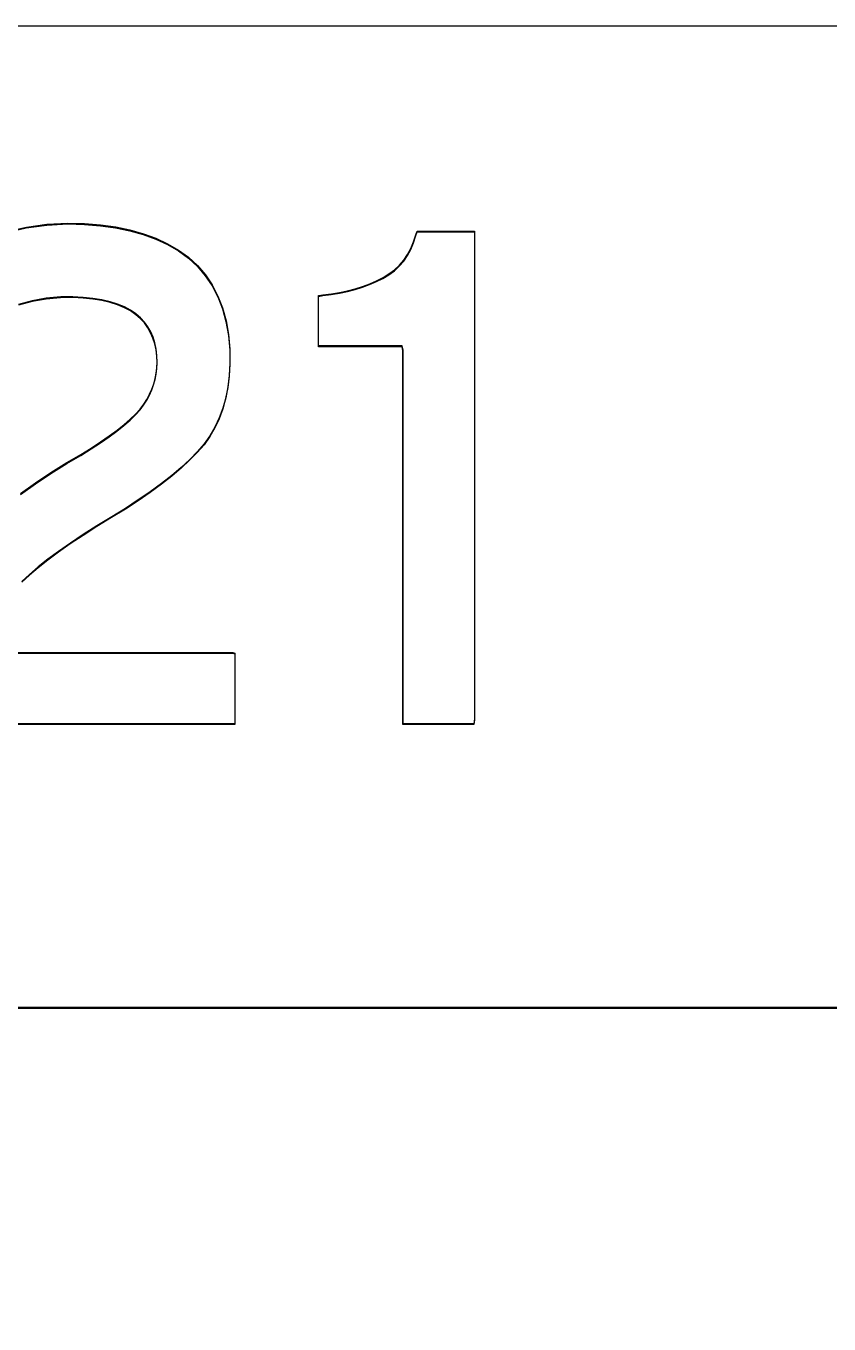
# Model space of a CAD drawing. Extents: x 1 to 47.7, y 0.2 to 35.
# Drawn here: x 41.1997 to 41.3264, y 12.1399 to 12.3447 of the extents above; entities that cross this region are included whole.
import ezdxf

# ---------------------------------------------------------------- set-up
doc = ezdxf.new("R2010")
doc.units = 0
doc.header["$MEASUREMENT"] = 0
for name, color, linetype in [('5_1___24__TARGET_LEDS___12', 7, 'CONTINUOUS'), ('6_4___24__OPTOISO_INDEPEND', 7, 'CONTINUOUS'), ('8_0_____DWG', 7, 'CONTINUOUS')]:
    doc.layers.add(name, color=color, linetype=linetype)

msp = doc.modelspace()

# ---------------------------------------------------------------- linework, layer by layer
at = {"layer": '5_1___24__TARGET_LEDS___12'}
for points in [[(41.19661, 12.31217), (41.19973, 12.31287), (41.20295, 12.31332), (41.20626, 12.3135), (41.20891, 12.31343), (41.21143, 12.31323), (41.21381, 12.3129), (41.21606, 12.31244), (41.21818, 12.31184), (41.22016, 12.31111), (41.22201, 12.31025), (41.22372, 12.30926), (41.2253, 12.30812), (41.22672, 12.3068), (41.22796, 12.30534), (41.22904, 12.30374), (41.22994, 12.302), (41.23066, 12.30012), (41.23122, 12.29809), (41.2316, 12.29592), (41.23181, 12.29361), (41.23184, 12.29139), (41.23173, 12.2895), (41.23151, 12.28769), (41.23117, 12.28596), (41.23072, 12.28433), (41.23015, 12.28278), (41.22947, 12.28132), (41.22867, 12.27995), (41.22776, 12.27866), (41.2267, 12.27744), (41.22549, 12.27621), (41.22414, 12.27497), (41.22266, 12.2737), (41.22104, 12.27243), (41.21928, 12.27114), (41.21739, 12.26983), (41.21536, 12.2685), (41.21319, 12.26717), (41.21087, 12.26575), (41.20869, 12.26436), (41.20667, 12.26301), (41.20482, 12.26172), (41.20312, 12.26046), (41.20159, 12.25925), (41.20022, 12.25808), (41.19902, 12.25696)], [(41.19881, 12.27082), (41.20117, 12.27252), (41.2036, 12.27415), (41.20611, 12.2757), (41.20831, 12.27699), (41.20994, 12.278), (41.21143, 12.27898), (41.2128, 12.27992), (41.21403, 12.28083), (41.21514, 12.28171), (41.21611, 12.28256), (41.21696, 12.28337), (41.21767, 12.28416), (41.21824, 12.28492), (41.21873, 12.28571), (41.21916, 12.2865), (41.21952, 12.28731), (41.21981, 12.28814), (41.22004, 12.28898), (41.22021, 12.28983), (41.22031, 12.2907), (41.22035, 12.29158), (41.22032, 12.29263), (41.2202, 12.29364), (41.22, 12.2946), (41.21971, 12.2955), (41.21934, 12.29635), (41.21889, 12.29714), (41.21835, 12.29788), (41.21772, 12.29856), (41.21701, 12.29919), (41.21616, 12.29978), (41.2152, 12.30029), (41.21413, 12.30074), (41.21294, 12.30111), (41.21164, 12.30141), (41.21023, 12.30164), (41.2087, 12.30179), (41.20706, 12.30188), (41.20513, 12.30187), (41.20286, 12.30166), (41.20064, 12.30126), (41.19848, 12.30067)], [(41.1952, 12.24578), (41.19968, 12.24578), (41.20561, 12.24578), (41.21229, 12.24578), (41.21901, 12.24578), (41.22505, 12.24578), (41.22973, 12.24578), (41.23232, 12.24578), (41.23261, 12.24565), (41.23261, 12.24484), (41.23261, 12.24347), (41.23261, 12.24173), (41.23261, 12.23982), (41.23261, 12.23795), (41.23261, 12.23631), (41.23261, 12.2351), (41.23261, 12.23453), (41.23141, 12.2345), (41.22686, 12.2345), (41.2198, 12.2345), (41.2112, 12.2345), (41.20201, 12.2345), (41.1932, 12.2345)], [(41.17141, 12.1398), (41.17141, 12.18979), (41.47141, 12.18977)]]:
    msp.add_lwpolyline(points, dxfattribs=at)
msp.add_lwpolyline([(41.25914, 12.2345), (41.25914, 12.23679), (41.25914, 12.24285), (41.25914, 12.25154), (41.25914, 12.26169), (41.25914, 12.27213), (41.25914, 12.28169), (41.25914, 12.28921), (41.25914, 12.29353), (41.25901, 12.29413), (41.25804, 12.29413), (41.25636, 12.29413), (41.25422, 12.29413), (41.25188, 12.29413), (41.24961, 12.29413), (41.24766, 12.29413), (41.24631, 12.29413), (41.2458, 12.29413), (41.2458, 12.29444), (41.2458, 12.29525), (41.2458, 12.29642), (41.2458, 12.29779), (41.2458, 12.29919), (41.2458, 12.30048), (41.2458, 12.3015), (41.2458, 12.30208), (41.24649, 12.30222), (41.24784, 12.30237), (41.24914, 12.30258), (41.2504, 12.30284), (41.25161, 12.30315), (41.25277, 12.30352), (41.25389, 12.30393), (41.25496, 12.3044), (41.25598, 12.30492), (41.25693, 12.30549), (41.25779, 12.30613), (41.25857, 12.30685), (41.25926, 12.30766), (41.25986, 12.30854), (41.26038, 12.3095), (41.26081, 12.31054), (41.26116, 12.31166), (41.26139, 12.31225), (41.26205, 12.31225), (41.2632, 12.31225), (41.26467, 12.31225), (41.26626, 12.31225), (41.26782, 12.31225), (41.26915, 12.31225), (41.27008, 12.31225), (41.27043, 12.31225), (41.27043, 12.30927), (41.27043, 12.30136), (41.27043, 12.29003), (41.27043, 12.2768), (41.27043, 12.26319), (41.27043, 12.25072), (41.27043, 12.24091), (41.27043, 12.23528), (41.27031, 12.2345), (41.2695, 12.2345), (41.26807, 12.2345), (41.26626, 12.2345), (41.26429, 12.2345), (41.26237, 12.2345), (41.26072, 12.2345), (41.25957, 12.2345)], close=True, dxfattribs=at)
at = {"layer": '6_4___24__OPTOISO_INDEPEND'}
for points in [[(41.19663, 12.3123), (41.19974, 12.313), (41.20296, 12.31345), (41.20627, 12.31363), (41.20893, 12.31356), (41.21144, 12.31336), (41.21383, 12.31303), (41.21608, 12.31257), (41.21819, 12.31197), (41.22017, 12.31124), (41.22202, 12.31038), (41.22373, 12.30938), (41.22531, 12.30825), (41.22673, 12.30693), (41.22798, 12.30547), (41.22905, 12.30388), (41.22995, 12.30213), (41.23068, 12.30025), (41.23123, 12.29822), (41.23161, 12.29605), (41.23182, 12.29374), (41.23185, 12.29152), (41.23175, 12.28962), (41.23152, 12.28781), (41.23118, 12.28609), (41.23073, 12.28446), (41.23016, 12.28291), (41.22948, 12.28145), (41.22868, 12.28008), (41.22777, 12.2788), (41.22671, 12.27758), (41.2255, 12.27634), (41.22415, 12.2751), (41.22267, 12.27383), (41.22105, 12.27256), (41.21929, 12.27126), (41.2174, 12.26996), (41.21537, 12.26863), (41.21321, 12.26729), (41.21088, 12.26587), (41.2087, 12.26449), (41.20668, 12.26314), (41.20483, 12.26184), (41.20313, 12.26059), (41.2016, 12.25938), (41.20023, 12.25821), (41.19903, 12.25709)], [(41.19883, 12.27096), (41.20118, 12.27266), (41.20361, 12.27428), (41.20613, 12.27584), (41.20832, 12.27712), (41.20995, 12.27813), (41.21144, 12.27911), (41.21281, 12.28005), (41.21404, 12.28096), (41.21515, 12.28184), (41.21612, 12.28269), (41.21697, 12.2835), (41.21769, 12.28428), (41.21826, 12.28505), (41.21875, 12.28583), (41.21917, 12.28663), (41.21953, 12.28744), (41.21983, 12.28827), (41.22006, 12.28911), (41.22022, 12.28996), (41.22032, 12.29083), (41.22036, 12.29171), (41.22033, 12.29276), (41.22021, 12.29377), (41.22001, 12.29473), (41.21973, 12.29563), (41.21935, 12.29648), (41.2189, 12.29727), (41.21836, 12.29801), (41.21773, 12.29869), (41.21702, 12.29932), (41.21617, 12.29991), (41.21521, 12.30042), (41.21414, 12.30087), (41.21295, 12.30124), (41.21165, 12.30154), (41.21024, 12.30177), (41.20871, 12.30192), (41.20707, 12.30201), (41.20515, 12.30199), (41.20287, 12.30179), (41.20066, 12.30139), (41.19849, 12.3008)], [(41.19522, 12.24591), (41.19969, 12.24591), (41.20562, 12.24591), (41.2123, 12.24591), (41.21902, 12.24591), (41.22507, 12.24591), (41.22974, 12.24591), (41.23233, 12.24591), (41.23263, 12.24578), (41.23263, 12.24497), (41.23263, 12.2436), (41.23263, 12.24186), (41.23263, 12.23995), (41.23263, 12.23808), (41.23263, 12.23644), (41.23263, 12.23523), (41.23263, 12.23465), (41.23143, 12.23463), (41.22687, 12.23463), (41.21982, 12.23463), (41.21121, 12.23463), (41.20203, 12.23463), (41.19321, 12.23463)], [(41.17143, 12.13994), (41.17143, 12.18992), (41.47142, 12.1899)]]:
    msp.add_lwpolyline(points, dxfattribs=at)
msp.add_lwpolyline([(41.25916, 12.23463), (41.25916, 12.23691), (41.25916, 12.24298), (41.25916, 12.25167), (41.25916, 12.26182), (41.25916, 12.27225), (41.25916, 12.28182), (41.25916, 12.28934), (41.25916, 12.29366), (41.25902, 12.29426), (41.25806, 12.29426), (41.25637, 12.29426), (41.25423, 12.29426), (41.25189, 12.29426), (41.24962, 12.29426), (41.24768, 12.29426), (41.24632, 12.29426), (41.24581, 12.29426), (41.24581, 12.29456), (41.24581, 12.29538), (41.24581, 12.29655), (41.24581, 12.29792), (41.24581, 12.29932), (41.24581, 12.30061), (41.24581, 12.30162), (41.24581, 12.30221), (41.2465, 12.30234), (41.24785, 12.3025), (41.24915, 12.30271), (41.25041, 12.30297), (41.25162, 12.30328), (41.25278, 12.30365), (41.2539, 12.30406), (41.25497, 12.30453), (41.256, 12.30505), (41.25694, 12.30562), (41.25781, 12.30626), (41.25858, 12.30698), (41.25927, 12.30779), (41.25988, 12.30867), (41.26039, 12.30963), (41.26083, 12.31067), (41.26117, 12.31179), (41.2614, 12.31238), (41.26206, 12.31238), (41.26322, 12.31238), (41.26468, 12.31238), (41.26628, 12.31238), (41.26783, 12.31238), (41.26916, 12.31238), (41.27009, 12.31238), (41.27044, 12.31238), (41.27044, 12.3094), (41.27044, 12.30149), (41.27044, 12.29016), (41.27044, 12.27693), (41.27044, 12.26332), (41.27044, 12.25085), (41.27044, 12.24104), (41.27044, 12.23541), (41.27033, 12.23463), (41.26951, 12.23463), (41.26809, 12.23463), (41.26628, 12.23463), (41.2643, 12.23463), (41.26238, 12.23463), (41.26074, 12.23463), (41.25959, 12.23463)], close=True, dxfattribs=at)
at = {"layer": '8_0_____DWG'}
msp.add_lwpolyline([(40.12277, 12.34475), (40.19786, 12.34475), (40.2722, 12.34475), (40.34579, 12.34475), (40.41863, 12.34475), (40.49068, 12.34475), (40.56195, 12.34475), (40.63242, 12.34475), (40.70208, 12.34475), (40.77092, 12.34475), (40.83893, 12.34475), (40.90609, 12.34475), (40.97239, 12.34475), (41.03782, 12.34475), (41.10237, 12.34475), (41.16602, 12.34475), (41.22877, 12.34475), (41.2906, 12.34475), (41.3515, 12.34475)], dxfattribs=at)

doc.saveas('drawing.dxf')
